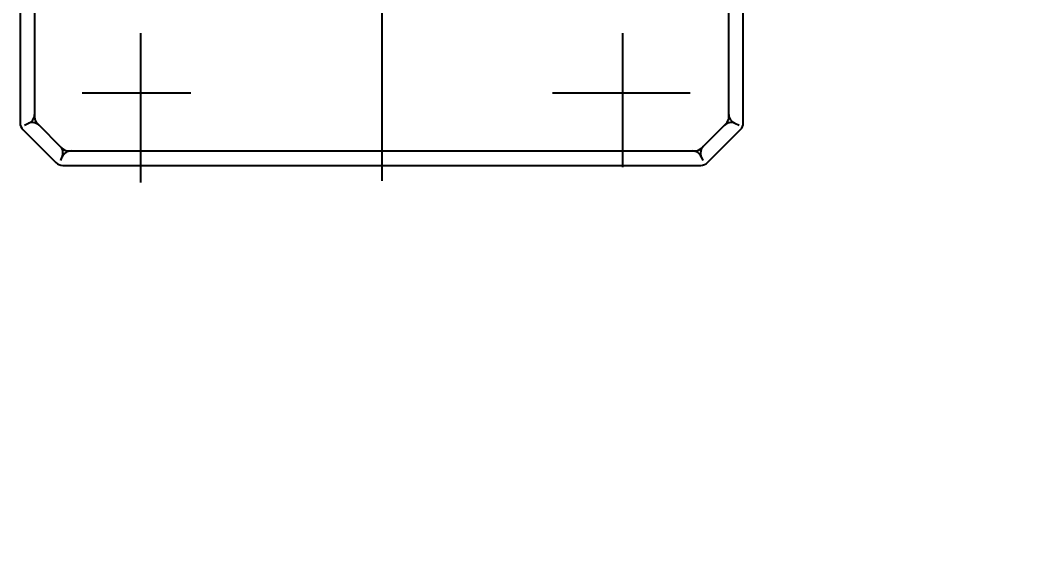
# Model space of a CAD drawing. Extents: x 226317 to 226469, y 8188101 to 8188260.
# Drawn here: x 226391.6142 to 226391.8228, y 8188240.2192 to 8188240.3312 of the extents above; entities that cross this region are included whole.
import ezdxf

# ---------------------------------------------------------------- set-up
doc = ezdxf.new("R2010")
doc.units = 0
doc.header["$LTSCALE"] = 15
doc.header["$PDMODE"] = 3
doc.layers.get('0').update_dxf_attribs({"color": 250})
doc.layers.get('DEFPOINTS').update_dxf_attribs({"color": 250})
doc.layers.add('A-SANITARIOS', color=250, linetype='Continuous')
doc.layers.add('DIM', color=7, linetype='Continuous')
doc.styles.add('ROMANS', font='romans.shx', dxfattribs={"width": 0.8})
doc.dimstyles.new('COTA-75-I', dxfattribs={"dimtxt": 0.11, "dimasz": 0.075, "dimexe": 0.05, "dimexo": 0.15, "dimgap": 0.03, "dimtad": 1, "dimzin": 4, "dimdsep": 46, "dimtxsty": 'ROMANS', "dimblk": 'ARCHTICK', "dimcen": 0.09, "dimclrd": 7, "dimclre": 7, "dimclrt": 2, "dimadec": 0, "dimazin": 0, "dimtfac": 1.199999999999999, "dimtix": 1, "dimtmove": 2, "dimatfit": 3, "dimfxl": 0.05, "dimtolj": 1, "dimtzin": 4, "dimarcsym": 0})

# ---------------------------------------------------------------- blocks, each defined once
blk = doc.blocks.new('BOMBAS-28.02.2025')
at = {"layer": 'A-SANITARIOS'}
for p, q in [((2.172102834156249, -2.394413891248405, -9.617525271273668e-07), (2.172102834156249, -2.611717968247831, -9.617525271273668e-07)), ((2.172102834156249, -2.394413891248405, -9.617525271273668e-07), (2.172102834156249, -2.611717968247831, -9.617525271273668e-07)), ((2.097104298940394, -2.549549144692719, -9.617525271273668e-07), (2.097104298940394, -2.599685587920249, -9.617525271273668e-07)), ((2.097104298940394, -2.549549144692719, -9.617525271273668e-07), (2.097104298940394, -2.599685587920249, -9.617525271273668e-07)), ((2.247102833411191, -2.599685587920249, -9.617525271273668e-07), (2.247102833411191, -2.549546764232218, -9.617525271273668e-07)), ((2.247102833411191, -2.599685587920249, -9.617525271273668e-07), (2.247102833411191, -2.549546764232218, -9.617525271273668e-07)), ((2.100104299432132, -2.568005840294063, -9.617525271273668e-07), (2.100104299432132, -2.598442942835391, -9.617525271273668e-07)), ((2.100104299432132, -2.568005840294063, -9.617525271273668e-07), (2.100104299432132, -2.598442942835391, -9.617525271273668e-07)), ((2.244102832919452, -2.598442730493844, -9.617525271273668e-07), (2.244102832919452, -2.568003856576979, -9.617525271273668e-07)), ((2.244102832919452, -2.598442730493844, -9.617525271273668e-07), (2.244102832919452, -2.568003856576979, -9.617525271273668e-07)), ((2.122102589404676, -2.581104778684676, -9.617525271273668e-07), (2.122102589404676, -2.612088969908655, -9.617525271273668e-07)), ((2.122102589404676, -2.581104778684676, -9.617525271273668e-07), (2.122102589404676, -2.612088969908655, -9.617525271273668e-07)), ((2.222102833038662, -2.6089120907709, -9.617525271273668e-07), (2.222102833038662, -2.581040813587606, -9.617525271273668e-07)), ((2.222102833038662, -2.6089120907709, -9.617525271273668e-07), (2.222102833038662, -2.581040813587606, -9.617525271273668e-07)), ((2.132515675446484, -2.593514139764011, -9.617525271273668e-07), (2.10995976725826, -2.593514139764011, -9.617525271273668e-07)), ((2.132515675446484, -2.593514139764011, -9.617525271273668e-07), (2.10995976725826, -2.593514139764011, -9.617525271273668e-07)), ((2.236082081741188, -2.593514171428978, -9.617525271273668e-07), (2.207518362498377, -2.593514171428978, -9.617525271273668e-07)), ((2.236082081741188, -2.593514171428978, -9.617525271273668e-07), (2.207518362498377, -2.593514171428978, -9.617525271273668e-07)), ((2.097689674294088, -2.601099419407547, -9.617525271273668e-07), (2.104518107196782, -2.607927677221596, -9.617525271273668e-07)), ((2.097689674294088, -2.601099419407547, -9.617525271273668e-07), (2.104518107196782, -2.607927677221596, -9.617525271273668e-07)), ((2.097993510833476, -2.600145422853529, -9.617525271273668e-07), (2.098869347071741, -2.599782635457814, -9.617525271273668e-07)), ((2.097993510833476, -2.600145422853529, -9.617525271273668e-07), (2.098869347071741, -2.599782635457814, -9.617525271273668e-07)), ((2.100689682236407, -2.599856765009463, -9.617525271273668e-07), (2.10576051013777, -2.604927464388311, -9.617525271273668e-07)), ((2.100689682236407, -2.599856765009463, -9.617525271273668e-07), (2.10576051013777, -2.604927464388311, -9.617525271273668e-07)), ((2.238444459682796, -2.604926870204508, -9.617525271273668e-07), (2.243516066169832, -2.599855395965278, -9.617525271273668e-07)), ((2.238444459682796, -2.604926870204508, -9.617525271273668e-07), (2.243516066169832, -2.599855395965278, -9.617525271273668e-07)), ((2.239687033987138, -2.60792691167444, -9.617525271273668e-07), (2.24651580961654, -2.601098309271038, -9.617525271273668e-07)), ((2.239687033987138, -2.60792691167444, -9.617525271273668e-07), (2.24651580961654, -2.601098309271038, -9.617525271273668e-07)), ((2.245336066058371, -2.599782262928784, -9.617525271273668e-07), (2.246211896708701, -2.6001450503245, -9.617525271273668e-07)), ((2.245336066058371, -2.599782262928784, -9.617525271273668e-07), (2.246211896708701, -2.6001450503245, -9.617525271273668e-07)), ((2.105515538773034, -2.60751695279032, -9.617525271273668e-07), (2.105833903944585, -2.606748371385038, -9.617525271273668e-07)), ((2.105515538773034, -2.60751695279032, -9.617525271273668e-07), (2.105833903944585, -2.606748371385038, -9.617525271273668e-07)), ((2.107175585872028, -2.605514171533287, -9.617525271273668e-07), (2.237032032629941, -2.605514171533287, -9.617525271273668e-07)), ((2.107175585872028, -2.605514171533287, -9.617525271273668e-07), (2.237032032629941, -2.605514171533287, -9.617525271273668e-07)), ((2.238369888684247, -2.606749082915485, -9.617525271273668e-07), (2.238688209152315, -2.607517550699413, -9.617525271273668e-07)), ((2.238369888684247, -2.606749082915485, -9.617525271273668e-07), (2.238688209152315, -2.607517550699413, -9.617525271273668e-07)), ((2.105933398997877, -2.608514172025025, -9.617525271273668e-07), (2.23827519553015, -2.608514172025025, -9.617525271273668e-07)), ((2.105933398997877, -2.608514172025025, -9.617525271273668e-07), (2.23827519553015, -2.608514172025025, -9.617525271273668e-07))]:
    blk.add_line(p, q, dxfattribs=at)
for centre, start, end in [((2.098103809228633, -2.597935284487903, -9.617525271273668e-07), 292.5069479823704, 0.0003090660599400793), ((2.098103809228633, -2.597935284487903, -9.617525271273668e-07), 292.5069479823704, 0.0003090660599400793), ((2.102104541903827, -2.598443035967648, -9.617525271273668e-07), 179.9998730011701, 225.0003360407763), ((2.102104541903827, -2.598443035967648, -9.617525271273668e-07), 179.9998730011701, 225.0003360407763), ((2.242103566473816, -2.598442760296166, -9.617525271273668e-07), 314.9995260105072, 0.0004181356432564644), ((2.242103566473816, -2.598442760296166, -9.617525271273668e-07), 314.9995260105072, 0.0004181356432564644), ((2.246103323122952, -2.597935284487903, -9.617525271273668e-07), 179.9997229504518, 247.4930880239952), ((2.246103323122952, -2.597935284487903, -9.617525271273668e-07), 179.9997229504518, 247.4930880239952), ((2.099104785418604, -2.599685681052506, -9.617525271273668e-07), 179.9996911473835, 225.0007459628163), ((2.099104785418604, -2.599685681052506, -9.617525271273668e-07), 179.9996911473835, 225.0007459628163), ((2.099634570127819, -2.60163074824959, -9.617525271273668e-07), 44.9972682079098, 112.495383049074), ((2.099634570127819, -2.60163074824959, -9.617525271273668e-07), 44.9972682079098, 112.495383049074), ((2.244572560361121, -2.60163074824959, -9.617525271273668e-07), 67.50465302855204, 135.0027438662729), ((2.244572560361121, -2.60163074824959, -9.617525271273668e-07), 67.50465302855204, 135.0027438662729), ((2.245103810972068, -2.599685681052506, -9.617525271273668e-07), 314.9992528297655, 0.0003090660599400793), ((2.245103810972068, -2.599685681052506, -9.617525271273668e-07), 314.9992528297655, 0.0003090660599400793), ((2.103987353912089, -2.605983563698828, -9.617525271273668e-07), 337.5000269547023, 44.99978092904769), ((2.103987353912089, -2.605983563698828, -9.617525271273668e-07), 337.5000269547023, 44.99978092904769), ((2.107175585872028, -2.603514171205461, -9.617525271273668e-07), 225.0006572163943, 269.9998730011701), ((2.107175585872028, -2.603514171205461, -9.617525271273668e-07), 225.0006572163943, 269.9998730011701), ((2.237032032629941, -2.603514171205461, -9.617525271273668e-07), 269.9998179327699, 314.9991260484889), ((2.237032032629941, -2.603514171205461, -9.617525271273668e-07), 269.9998179327699, 314.9991260484889), ((2.240219776576851, -2.605983563698828, -9.617525271273668e-07), 135.0002377859355, 202.5000159594444), ((2.240219776576851, -2.605983563698828, -9.617525271273668e-07), 135.0002377859355, 202.5000159594444), ((2.107682912668679, -2.607514140196145, -9.617525271273668e-07), 89.99936201764285, 157.4991370262474), ((2.107682912668679, -2.607514140196145, -9.617525271273668e-07), 89.99936201764285, 157.4991370262474), ((2.236524223408196, -2.607514140196145, -9.617525271273668e-07), 22.5008651111398, 90.00067405429368), ((2.236524223408196, -2.607514140196145, -9.617525271273668e-07), 22.5008651111398, 90.00067405429368), ((2.105933398997877, -2.606514171697199, -9.617525271273668e-07), 225.0048060270239, 269.99998185731), ((2.105933398997877, -2.606514171697199, -9.617525271273668e-07), 225.0048060270239, 269.99998185731), ((2.23827519553015, -2.606514171697199, -9.617525271273668e-07), 269.99998185731, 314.9951918599942), ((2.23827519553015, -2.606514171697199, -9.617525271273668e-07), 269.99998185731, 314.9951918599942)]:
    blk.add_arc(centre, 0.002, start, end, dxfattribs=at)
blk = doc.blocks.new('_ArchTick')
at = {"color": 0, "linetype": 'ByBlock', "const_width": 0.15}
blk.add_lwpolyline([(-0.5, -0.5), (0.5, 0.5)], dxfattribs=at)
blk = doc.blocks.new('*D152')
at = {"layer": 'DEFPOINTS', "color": 0}
for p in [(226391.8598019666, 8188241.716670466), (226393.2945604271, 8188238.1125435), (226393.2945604271, 8188237.326656394)]:
    blk.add_point(p, dxfattribs=at)
at = {"layer": 'DIM', "color": 7, "lineweight": -2}
for p, q in [((226391.8598019666, 8188241.566670465), (226391.8598019666, 8188237.276656394)), ((226393.2945604271, 8188237.9625435), (226393.2945604271, 8188237.276656394)), ((226391.8598019666, 8188237.326656394), (226393.2945604271, 8188237.326656394))]:
    blk.add_line(p, q, dxfattribs=at)
at = {"layer": 'DIM', "color": 7, "lineweight": -2, "xscale": 0.075, "yscale": 0.075, "zscale": 0.075, "rotation": 180}
blk.add_blockref('_ArchTick', (226391.8598019666, 8188237.326656394), dxfattribs=at)
at = {"layer": 'DIM', "color": 7, "lineweight": -2, "xscale": 0.075, "yscale": 0.075, "zscale": 0.075}
blk.add_blockref('_ArchTick', (226393.2945604271, 8188237.326656394), dxfattribs=at)
at = {"layer": 'DIM', "color": 2, "insert": (226392.5771811969, 8188237.411656394), "char_height": 0.11, "attachment_point": 5, "style": 'ROMANS'}
blk.add_mtext('\\A1;1.43', dxfattribs=at)

msp = doc.modelspace()

# ---------------------------------------------------------------- block references
msp.add_blockref('BOMBAS-28.02.2025', (226389.5170881864, 8188242.909606731))

# ---------------------------------------------------------------- dimensions: what is measured, and where the dimension line sits
at = {"layer": 'DIM'}
dim = msp.add_linear_dim(base=(226393.2945604271, 8188237.326656394), p1=(226391.8598019666, 8188241.716670466), p2=(226393.2945604271, 8188238.1125435), dimstyle='COTA-75-I', dxfattribs=at)
dim.commit()
dim.dimension.update_dxf_attribs({"geometry": '*D152', "text_midpoint": (226392.5771811969, 8188237.411656394)})

doc.saveas('drawing.dxf')
